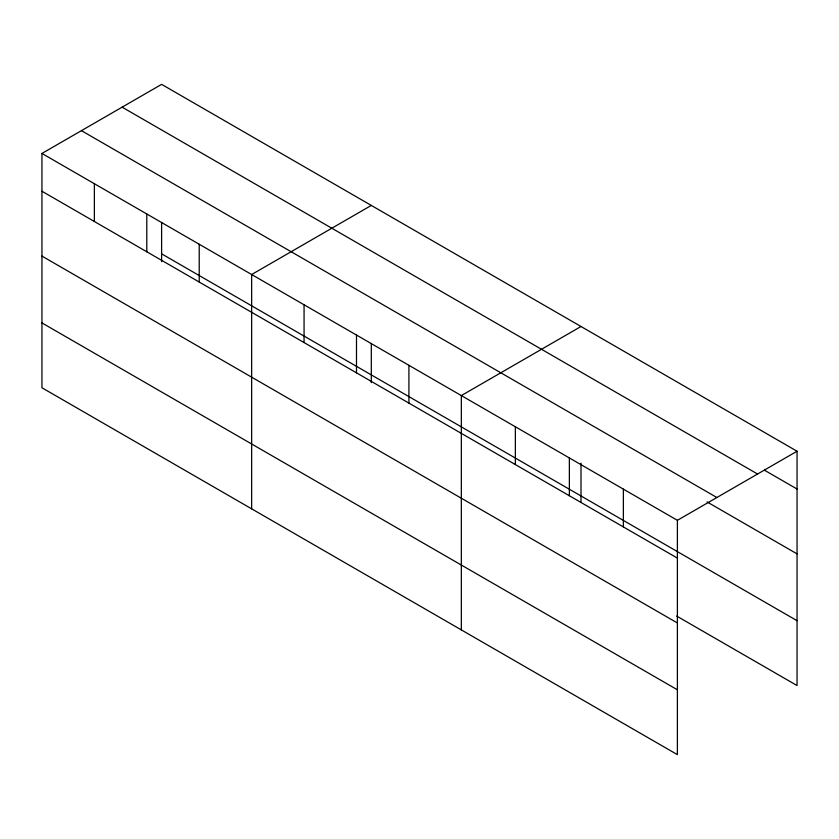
<?xml version="1.0" encoding="UTF-8"?>
<svg xmlns="http://www.w3.org/2000/svg" width="839" height="839" viewBox="0 0 839 839"><rect width="100%" height="100%" fill="white"/><g stroke="black" fill="none" stroke-linecap="round" stroke-linejoin="round"><path stroke-width="1.26" d="M677.388 622.968L677.388 520.316L41.95 153.453L41.95 387.765L677.388 754.639L677.388 622.968L41.95 256.094M676.643 616.036L797.05 685.547L797.05 451.235L161.612 84.361L41.95 153.453M371.31 205.429L251.648 274.521L251.648 508.833M580.997 326.497L461.335 395.578L461.335 629.9M677.388 520.316L797.05 451.235M764.413 470.186L797.05 489.022M122.127 107.161L757.565 474.025M81.435 130.653L716.873 497.517M707.025 501.9L797.05 553.876M161.612 253.829L797.05 620.692M41.95 191.24L677.388 558.113M41.95 322.921L677.388 689.784M623.377 489.137L623.377 526.923M580.997 463.212L580.997 502.446M569.366 457.947L569.366 495.744M515.356 426.768L515.356 464.554M408.918 365.311L408.918 403.108M371.31 343.455L371.31 382.678M356.491 335.055L356.491 372.841M304.064 304.788L304.064 342.574M199.221 244.254L199.221 282.04M161.612 222.387L161.612 261.611M146.794 213.987L146.794 251.773M94.377 183.72L94.377 221.506"/></g></svg>
